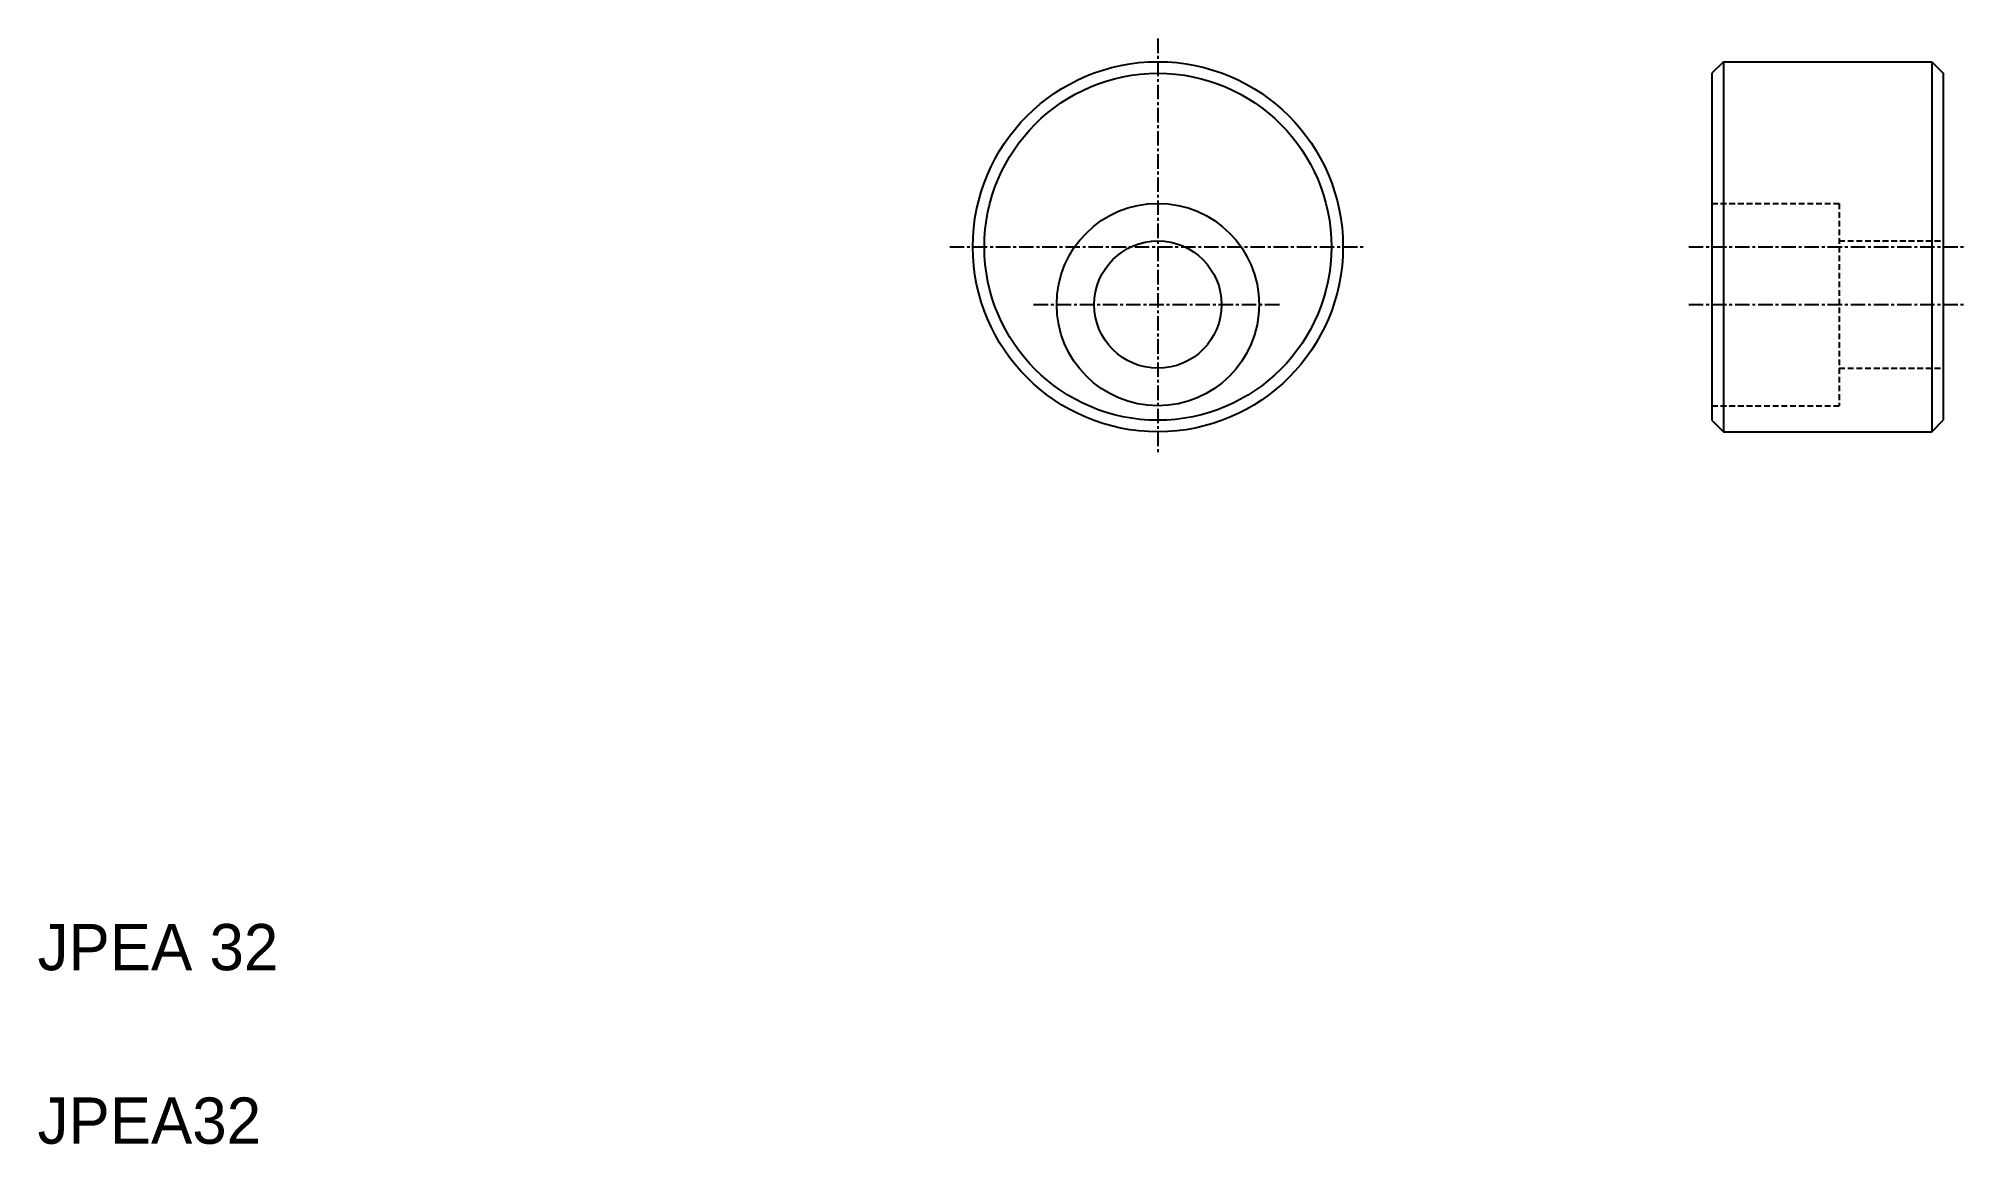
# Model space of a CAD drawing. Extents: x -242 to -75, y 67 to 163.
import ezdxf

# ---------------------------------------------------------------- set-up
doc = ezdxf.new("R2010")
doc.units = 0
doc.linetypes.add('CENTER', pattern=[2, 1.25, -0.25, 0.25, -0.25])
doc.linetypes.add('DASHED', pattern=[0.75, 0.5, -0.25])
doc.layers.get('0').update_dxf_attribs({"linetype": 'CONTINUOUS'})
doc.layers.add('CENTER', color=1, linetype='CENTER')

msp = doc.modelspace()

# ---------------------------------------------------------------- linework, layer by layer
at = {"color": 7, "linetype": 'CONTINUOUS'}
for p, q in [((-96.01, 160.86), (-97.01, 159.86)), ((-96.01, 160.86), (-96.01, 128.86)), ((-96.01, 160.86), (-78.01, 160.86)), ((-78.01, 160.86), (-78.01, 128.86)), ((-78.01, 160.86), (-77.01, 159.86)), ((-97.01, 159.86), (-97.01, 129.86)), ((-77.01, 159.86), (-77.01, 129.86)), ((-97.01, 154.73), (-97.01, 154.73)), ((-97.01, 152.36), (-97.01, 152.36)), ((-97.01, 144.86), (-97.01, 144.86)), ((-97.01, 129.86), (-96.01, 128.86)), ((-96.01, 128.86), (-78.01, 128.86)), ((-78.01, 128.86), (-77.01, 129.86))]:
    msp.add_line(p, q, dxfattribs=at)
at = {"color": 3, "linetype": 'DASHED'}
for p, q in [((-97.01, 148.61), (-86.01, 148.61)), ((-86.01, 148.61), (-86.01, 131.11)), ((-86.01, 145.36), (-77.01, 145.36)), ((-86.01, 134.36), (-77.01, 134.36)), ((-97.01, 131.11), (-86.01, 131.11))]:
    msp.add_line(p, q, dxfattribs=at)
at = {"color": 7, "linetype": 'CONTINUOUS'}
for centre, radius in [((-144.91, 144.86), 16), ((-144.91, 144.86), 15), ((-144.91, 139.86), 8.75), ((-144.91, 139.86), 5.5)]:
    msp.add_circle(centre, radius, dxfattribs=at)
at = {"layer": 'CENTER', "color": 1, "linetype": 'CENTER'}
for p, q in [((-144.91, 162.86), (-144.91, 126.86)), ((-162.91, 144.86), (-126.91, 144.86)), ((-99.01, 144.86), (-75.01, 144.86)), ((-155.66, 139.86), (-134.16, 139.86)), ((-99.01, 139.86), (-75.01, 139.86))]:
    msp.add_line(p, q, dxfattribs=at)

# ---------------------------------------------------------------- texts
at = {"color": 7, "linetype": 'CONTINUOUS'}
for s, p in [('JPEA 32', (-241.77, 82.31)), ('JPEA32', (-241.77, 67.31))]:
    msp.add_text(s, height=4, dxfattribs=at).set_placement(p)

doc.saveas('drawing.dxf')
